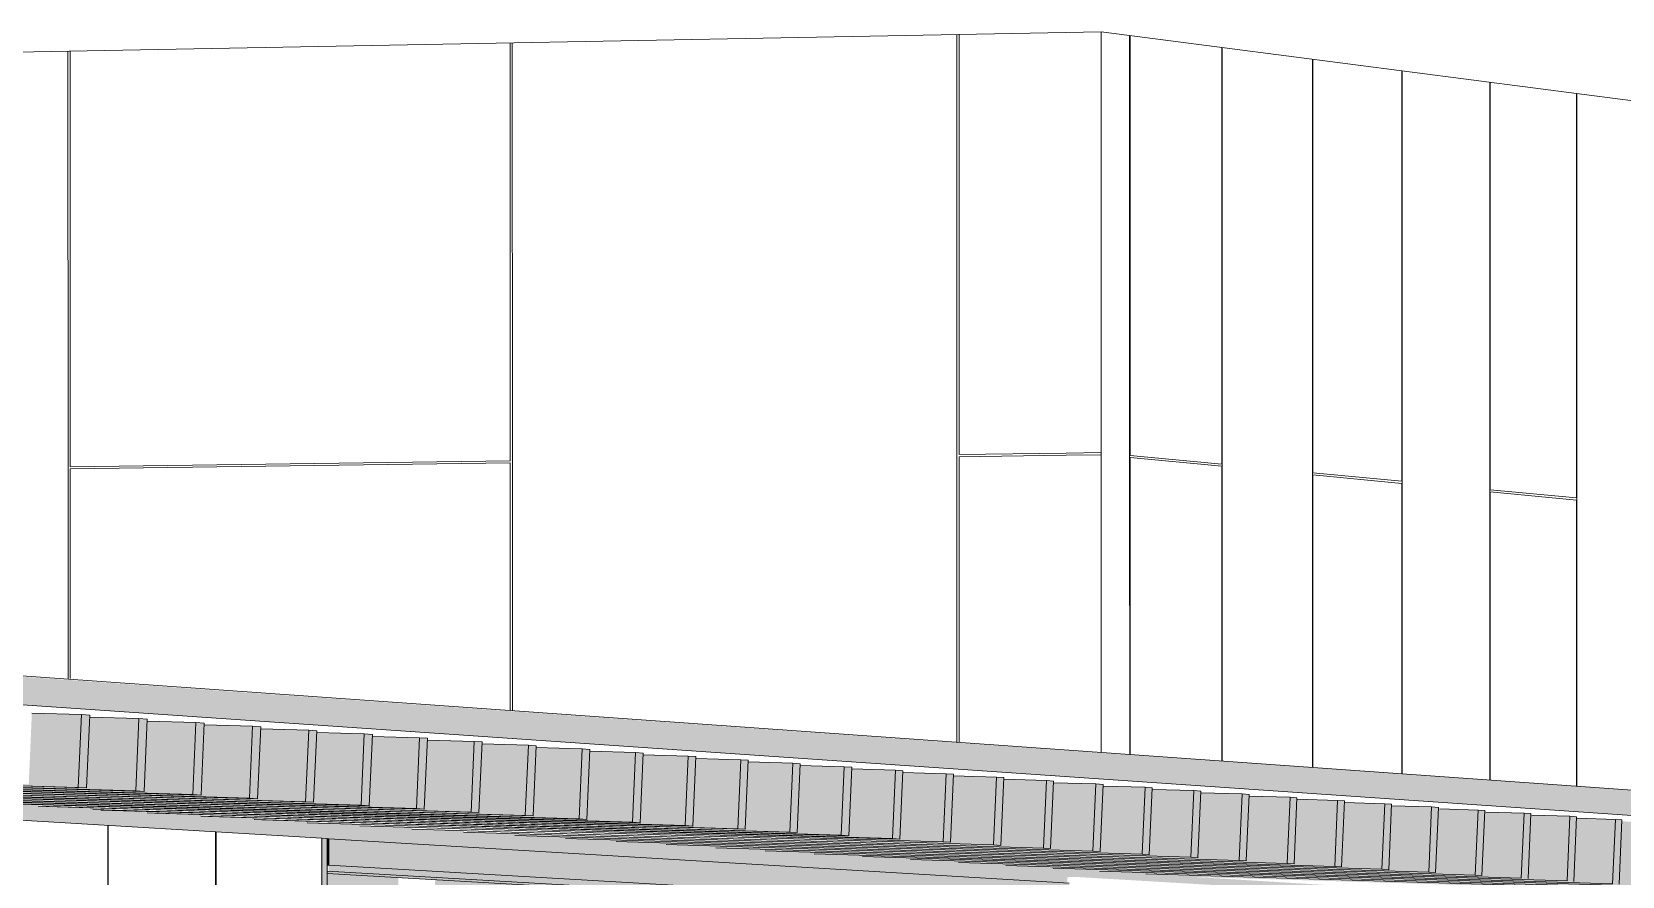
# Model space of a CAD drawing. Header units: inches. Extents: x 31155.6 to 31160.43, y 58.98 to 66.18.
# Drawn here: x 31156.64376 to 31156.68557, y 59.18621 to 59.20842 of the extents above; entities that cross this region are included whole.
import ezdxf

# ---------------------------------------------------------------- set-up
doc = ezdxf.new("R2010")
doc.units = ezdxf.units.IN
doc.header["$MEASUREMENT"] = 0
for name, color, linetype, lineweight in [('A-CLNG', 13, 'Continuous', 13), ('A-GLAZ-CWMG', 51, 'Continuous', 9), ('A-ROOF', 132, 'Continuous', 13), ('A-WALL-PATT', 111, 'Continuous', 13), ('L-SITE-WALL', 31, 'Continuous', 13), ('S-BEAM', 12, 'Continuous', 9)]:
    doc.layers.add(name, color=color, linetype=linetype, lineweight=lineweight)

# ---------------------------------------------------------------- blocks, each defined once
blk = doc.blocks.new('FP_2-Looking North East')
at = {"layer": 'A-WALL-PATT', "lineweight": 9}
for p, q in [((31156.642867, 59.175851), (31156.642865, 59.187717)), ((31156.642883, 59.163735), (31156.64288, 59.187716)), ((31156.645753, 59.163758), (31156.64575, 59.187543)), ((31156.645767, 59.175775), (31156.645765, 59.187542)), ((31156.64859, 59.175701), (31156.648588, 59.187373)), ((31156.648606, 59.163782), (31156.648603, 59.187372)), ((31156.642867, 59.175851), (31156.6402, 59.175921)), ((31156.642867, 59.175788), (31156.6402, 59.175858)), ((31156.64287, 59.151618), (31156.642867, 59.175788)), ((31156.64859, 59.175701), (31156.645767, 59.175775)), ((31156.645769, 59.151742), (31156.645767, 59.175713)), ((31156.64859, 59.175639), (31156.645767, 59.175713)), ((31156.648592, 59.151863), (31156.64859, 59.175639)), ((31156.651383, 59.163805), (31156.648606, 59.163782)), ((31156.645753, 59.163758), (31156.642883, 59.163735)), ((31156.642883, 59.163672), (31156.645753, 59.163696)), ((31156.642885, 59.151556), (31156.642883, 59.163672)), ((31156.645755, 59.151679), (31156.645753, 59.163696)), ((31156.648606, 59.16372), (31156.651383, 59.163743)), ((31156.648607, 59.151802), (31156.648606, 59.16372)), ((31156.645769, 59.151742), (31156.648592, 59.151863)), ((31156.640203, 59.151504), (31156.64287, 59.151618))]:
    blk.add_line(p, q, dxfattribs=at)
blk = doc.blocks.new('FP_17-Looking North East')
at = {"layer": 'A-WALL-PATT', "lineweight": 9}
for p, q in [((31156.672621, 59.197219), (31156.67262, 59.208319)), ((31156.672634, 59.197275), (31156.672633, 59.208317)), ((31156.675042, 59.197045), (31156.675041, 59.208004)), ((31156.675054, 59.196987), (31156.675053, 59.208003)), ((31156.677426, 59.196761), (31156.677425, 59.207695)), ((31156.677438, 59.196817), (31156.677437, 59.207693)), ((31156.679775, 59.196594), (31156.679774, 59.20739)), ((31156.679787, 59.196536), (31156.679786, 59.207388)), ((31156.682089, 59.196317), (31156.682088, 59.207089)), ((31156.682101, 59.196371), (31156.6821, 59.207088)), ((31156.684369, 59.196155), (31156.684368, 59.206793)), ((31156.684381, 59.196098), (31156.68438, 59.206792)), ((31156.686617, 59.195885), (31156.686615, 59.206501)), ((31156.686628, 59.195939), (31156.686627, 59.2065)), ((31156.688831, 59.195729), (31156.68883, 59.206214)), ((31156.688843, 59.195673), (31156.688842, 59.206212)), ((31156.691015, 59.195466), (31156.691013, 59.20593)), ((31156.691026, 59.19552), (31156.691024, 59.205929)), ((31156.693167, 59.195315), (31156.693165, 59.205651)), ((31156.693178, 59.19526), (31156.693176, 59.20565)), ((31156.695288, 59.195059), (31156.695287, 59.205375)), ((31156.695299, 59.195112), (31156.695298, 59.205374)), ((31156.69738, 59.194913), (31156.697379, 59.205104)), ((31156.697391, 59.194859), (31156.69739, 59.205102)), ((31156.699443, 59.194663), (31156.699442, 59.204836)), ((31156.699454, 59.194715), (31156.699452, 59.204835)), ((31156.672634, 59.197275), (31156.675042, 59.197045)), ((31156.672622, 59.189413), (31156.672621, 59.197219)), ((31156.672634, 59.197218), (31156.675042, 59.196988)), ((31156.672635, 59.189412), (31156.672634, 59.197218)), ((31156.675043, 59.189241), (31156.675042, 59.196988)), ((31156.675055, 59.18924), (31156.675054, 59.196987)), ((31156.677427, 59.189072), (31156.677426, 59.196761)), ((31156.677438, 59.196817), (31156.679775, 59.196594)), ((31156.679775, 59.196537), (31156.677438, 59.19676)), ((31156.677439, 59.189071), (31156.677438, 59.19676)), ((31156.679776, 59.188905), (31156.679775, 59.196537)), ((31156.679788, 59.188905), (31156.679787, 59.196536)), ((31156.68209, 59.188741), (31156.682089, 59.196317)), ((31156.682101, 59.196371), (31156.684369, 59.196155)), ((31156.682101, 59.196316), (31156.684369, 59.1961)), ((31156.682102, 59.18874), (31156.682101, 59.196316)), ((31156.68437, 59.188579), (31156.684369, 59.1961)), ((31156.684382, 59.188578), (31156.684381, 59.196098)), ((31156.686618, 59.18842), (31156.686617, 59.195885)), ((31156.686628, 59.195939), (31156.688831, 59.195729)), ((31156.688831, 59.195674), (31156.686628, 59.195884)), ((31156.686629, 59.188419), (31156.686628, 59.195884)), ((31156.688832, 59.188263), (31156.688831, 59.195674)), ((31156.688844, 59.188262), (31156.688843, 59.195673)), ((31156.691016, 59.188108), (31156.691015, 59.195466)), ((31156.691026, 59.19552), (31156.693167, 59.195315)), ((31156.691026, 59.195465), (31156.693167, 59.195261)), ((31156.691027, 59.188107), (31156.691026, 59.195465)), ((31156.693168, 59.187955), (31156.693167, 59.195261)), ((31156.693179, 59.187954), (31156.693178, 59.19526)), ((31156.695289, 59.187804), (31156.695288, 59.195059)), ((31156.695299, 59.195112), (31156.69738, 59.194913)), ((31156.69738, 59.19486), (31156.695299, 59.195058)), ((31156.6953, 59.187804), (31156.695299, 59.195058)), ((31156.697381, 59.187656), (31156.69738, 59.19486)), ((31156.697392, 59.187655), (31156.697391, 59.194859)), ((31156.699444, 59.18751), (31156.699443, 59.194663)), ((31156.699454, 59.194715), (31156.699893, 59.194673)), ((31156.699454, 59.194662), (31156.699893, 59.19462)), ((31156.699455, 59.187509), (31156.699454, 59.194662))]:
    blk.add_line(p, q, dxfattribs=at)
blk = doc.blocks.new('FP_18-Looking North East')
at = {"layer": 'A-WALL-PATT', "lineweight": 9}
for p, q in [((31156.670954, 59.197335), (31156.671874, 59.197348)), ((31156.670954, 59.197277), (31156.671874, 59.19729))]:
    blk.add_line(p, q, dxfattribs=at)
blk = doc.blocks.new('FP_19-Looking North East')
at = {"layer": 'A-WALL-PATT', "lineweight": 9}
for p, q in [((31156.65633, 59.197134), (31156.656329, 59.208125)), ((31156.65639, 59.197078), (31156.656389, 59.208127)), ((31156.668075, 59.197238), (31156.668073, 59.208345)), ((31156.668136, 59.197296), (31156.668135, 59.208346)), ((31156.644708, 59.196918), (31156.644706, 59.207908)), ((31156.644768, 59.196976), (31156.644766, 59.207909)), ((31156.668076, 59.189738), (31156.668075, 59.197238)), ((31156.668136, 59.197296), (31156.670954, 59.197335)), ((31156.668136, 59.197239), (31156.670954, 59.197277)), ((31156.668137, 59.189733), (31156.668136, 59.197239)), ((31156.644708, 59.191407), (31156.644708, 59.196918)), ((31156.644768, 59.196976), (31156.65633, 59.197134)), ((31156.65633, 59.197077), (31156.644768, 59.196919)), ((31156.644768, 59.191403), (31156.644768, 59.196919)), ((31156.656331, 59.190577), (31156.65633, 59.197077)), ((31156.656391, 59.190573), (31156.65639, 59.197078))]:
    blk.add_line(p, q, dxfattribs=at)

msp = doc.modelspace()

# ---------------------------------------------------------------- hatches: boundary and pattern name
at = {"layer": 'A-CLNG'}
h = msp.add_hatch(color=256, dxfattribs=at)
h.paths.add_polyline_path([(31156.698906, 59.184522), (31156.698906, 59.184685), (31156.698731, 59.184691), (31156.698731, 59.184718), (31156.696813, 59.184808), (31156.674259, 59.18619), (31156.674259, 59.186222), (31156.673096, 59.186269), (31156.673096, 59.186295), (31156.671805, 59.18634), (31156.671805, 59.186372), (31156.670503, 59.18642), (31156.670503, 59.18645), (31156.669366, 59.186489), (31156.669366, 59.186523), (31156.66812, 59.186566), (31156.66812, 59.186599), (31156.666863, 59.186643), (31156.666863, 59.186677), (31156.665597, 59.18672), (31156.665597, 59.186754), (31156.664322, 59.186798), (31156.664322, 59.186833), (31156.663036, 59.186877), (31156.663036, 59.186912), (31156.66174, 59.186956), (31156.66174, 59.186991), (31156.660434, 59.187036), (31156.660434, 59.187072), (31156.659118, 59.187117), (31156.659118, 59.187153), (31156.657791, 59.187198), (31156.657791, 59.187234), (31156.656454, 59.187282), (31156.656454, 59.187316), (31156.655106, 59.187368), (31156.655106, 59.187399), (31156.653747, 59.187454), (31156.653747, 59.187483), (31156.652377, 59.18754), (31156.652377, 59.187567), (31156.650996, 59.187628), (31156.650996, 59.187652), (31156.649604, 59.187716), (31156.649604, 59.187738), (31156.648201, 59.187805), (31156.648201, 59.187824), (31156.646644, 59.187894), (31156.646644, 59.187915), (31156.645359, 59.187985), (31156.645359, 59.187999), (31156.643921, 59.188063), (31156.643921, 59.188087), (31156.64247, 59.188154), (31156.64247, 59.188176), (31156.641008, 59.188247), (31156.641008, 59.188266), (31156.639533, 59.18834), (31156.639533, 59.188357), (31156.638046, 59.188408), (31156.638041, 59.188448), (31156.636547, 59.188499), (31156.636547, 59.18854), (31156.635035, 59.188592), (31156.635035, 59.188633), (31156.63351, 59.188685), (31156.63351, 59.188727), (31156.631972, 59.18878), (31156.631972, 59.188822), (31156.63042, 59.188875), (31156.63042, 59.188917), (31156.628856, 59.18897), (31156.628856, 59.189013), (31156.627278, 59.189067), (31156.627278, 59.189111), (31156.625686, 59.189165), (31156.625686, 59.189208), (31156.62418, 59.18926), (31156.62418, 59.189304), (31156.622464, 59.189362), (31156.622464, 59.189407), (31156.620731, 59.189468), (31156.620731, 59.18951), (31156.619178, 59.189563), (31156.619178, 59.189609), (31156.617514, 59.189665), (31156.617514, 59.189711), (31156.615836, 59.189768), (31156.615836, 59.189814), (31156.614143, 59.189872), (31156.614143, 59.189918), (31156.612435, 59.189976), (31156.612435, 59.190023), (31156.610711, 59.190082), (31156.610711, 59.19013), (31156.608972, 59.190188), (31156.608972, 59.190237), (31156.607217, 59.190298), (31156.607217, 59.190345), (31156.605445, 59.19041), (31156.605445, 59.190453), (31156.603658, 59.190524), (31156.603658, 59.190563), (31156.601768, 59.190638), (31156.601768, 59.190677), (31156.600033, 59.190753), (31156.600033, 59.190787), (31156.598195, 59.190869), (31156.598195, 59.1909), (31156.59634, 59.190962), (31156.59634, 59.191014), (31156.594323, 59.191088), (31156.594323, 59.191133), (31156.592576, 59.191208), (31156.592576, 59.191245), (31156.590668, 59.191329), (31156.590668, 59.191363), (31156.588741, 59.19143), (31156.588741, 59.191481), (31156.586796, 59.191554), (31156.586796, 59.191601), (31156.584832, 59.19168), (31156.584832, 59.191722), (31156.582849, 59.191806), (31156.582849, 59.191844), (31156.580847, 59.191916), (31156.580847, 59.191967), (31156.578825, 59.192045), (31156.578825, 59.192092), (31156.576784, 59.192175), (31156.576784, 59.192217), (31156.574722, 59.192307), (31156.574722, 59.192344), (31156.572639, 59.192414), (31156.572639, 59.192472), (31156.570536, 59.192542), (31156.570536, 59.192602), (31156.568411, 59.192672), (31156.568411, 59.192733), (31156.566266, 59.192804), (31156.566266, 59.192865), (31156.564098, 59.192937), (31156.564098, 59.192998), (31156.561908, 59.193071), (31156.561908, 59.193133), (31156.559696, 59.193206), (31156.559696, 59.193269), (31156.557461, 59.193343), (31156.557461, 59.193407), (31156.555203, 59.193481), (31156.555203, 59.193546), (31156.552922, 59.193621), (31156.552922, 59.193686), (31156.550616, 59.193762), (31156.550616, 59.193828), (31156.548287, 59.193905), (31156.548287, 59.193972), (31156.545933, 59.194049), (31156.545933, 59.194117), (31156.543553, 59.194195), (31156.543553, 59.194263), (31156.541149, 59.194346), (31156.541149, 59.194411), (31156.538718, 59.1945), (31156.538718, 59.194561), (31156.536261, 59.194655), (31156.536261, 59.194712), (31156.533778, 59.194812), (31156.533778, 59.194865), (31156.531267, 59.194948), (31156.531267, 59.19502), (31156.528729, 59.195108), (31156.528729, 59.195176), (31156.526163, 59.195271), (31156.526163, 59.195334), (31156.523569, 59.195435), (31156.523569, 59.195494), (31156.520945, 59.19558), (31156.520945, 59.195656), (31156.518324, 59.195741), (31156.518324, 59.195818), (31156.515609, 59.195906), (31156.515609, 59.195984), (31156.512896, 59.196073), (31156.512896, 59.196152), (31156.510173, 59.19624), (31156.510173, 59.19632), (31156.507376, 59.196411), (31156.507376, 59.196492), (31156.504568, 59.196583), (31156.504545, 59.196665), (31156.501727, 59.196757), (31156.501727, 59.19684), (31156.498854, 59.196933), (31156.498854, 59.197017), (31156.495946, 59.197111), (31156.495946, 59.197196), (31156.493005, 59.197291), (31156.493005, 59.197377), (31156.490028, 59.197473), (31156.490028, 59.197561), (31156.487015, 59.197658), (31156.487015, 59.197747), (31156.483967, 59.197844), (31156.483967, 59.197934), (31156.480881, 59.198033), (31156.480881, 59.198125), (31156.477758, 59.198225), (31156.477758, 59.198317), (31156.474597, 59.198418), (31156.474597, 59.198512), (31156.471396, 59.198614), (31156.471396, 59.198709), (31156.468156, 59.198813), (31156.468156, 59.198909), (31156.464876, 59.199014), (31156.464876, 59.199112), (31156.461554, 59.199217), (31156.461554, 59.199316), (31156.458191, 59.199423), (31156.458191, 59.199524), (31156.454749, 59.199634), (31156.454749, 59.199735), (31156.451334, 59.199843), (31156.451334, 59.199947), (31156.447839, 59.200062), (31156.447839, 59.200162), (31156.4443, 59.200274), (31156.4443, 59.200381), (31156.440713, 59.200494), (31156.440713, 59.200602), (31156.43708, 59.200716), (31156.43708, 59.200826), (31156.433399, 59.200942), (31156.433399, 59.201053), (31156.429669, 59.201178), (31156.429669, 59.201283), (31156.425889, 59.201401), (31156.425889, 59.201517), (31156.422057, 59.201636), (31156.422057, 59.201753), (31156.418174, 59.201874), (31156.418151, 59.201993), (31156.414238, 59.202115), (31156.414238, 59.202236), (31156.410247, 59.202359), (31156.410247, 59.202482), (31156.406201, 59.202607), (31156.406201, 59.202732), (31156.405801, 59.202742), (31156.405817, 59.202315), (31156.418151, 59.201586), (31156.418174, 59.201214), (31156.418354, 59.20121), (31156.482751, 59.197339), (31156.482773, 59.197577), (31156.483967, 59.19757), (31156.487974, 59.197327), (31156.487974, 59.197029), (31156.550797, 59.193252), (31156.550797, 59.193463), (31156.551692, 59.193459), (31156.57757, 59.191888), (31156.57757, 59.191642), (31156.63752, 59.188038), (31156.63752, 59.188208), (31156.63809, 59.188214), (31156.6402, 59.188086), (31156.6402, 59.187877), (31156.67098, 59.186024), (31156.67098, 59.18618), (31156.671261, 59.186183), (31156.679597, 59.185694), (31156.679597, 59.185677), (31156.688118, 59.185177), (31156.688118, 59.184795), (31156.691396, 59.184618), (31156.691396, 59.184978), (31156.698731, 59.184532)], flags=0)
h.paths.add_polyline_path([(31156.418229, 59.200843), (31156.418229, 59.201162), (31156.418151, 59.201166), (31156.418174, 59.200846)], flags=0)
at = {"layer": 'A-GLAZ-CWMG'}
for points in [[(31156.651363, 59.151922), (31156.651525, 59.151929), (31156.651521, 59.187194), (31156.651358, 59.187197), (31156.651362, 59.152613)], [(31156.651566, 59.186497), (31156.651566, 59.187191), (31156.65155, 59.187176), (31156.65155, 59.186512)], [(31156.671031, 59.185367), (31156.671031, 59.186021), (31156.651566, 59.187191), (31156.651566, 59.186497), (31156.667715, 59.185559)], [(31156.670524, 59.185195), (31156.670524, 59.185394), (31156.651552, 59.186512), (31156.651568, 59.186284), (31156.667717, 59.185356)], [(31156.670595, 59.185181), (31156.670595, 59.185239), (31156.651523, 59.186337), (31156.651536, 59.186276), (31156.667717, 59.185346)]]:
    msp.add_hatch(color=256, dxfattribs=at).paths.add_polyline_path(points, flags=0)
at = {"layer": 'A-ROOF'}
msp.add_hatch(color=256, dxfattribs=at).paths.add_polyline_path([(31156.700173, 59.186814), (31156.700173, 59.187451), (31156.605497, 59.194138), (31156.605326, 59.193926), (31156.605062, 59.193742), (31156.604843, 59.193652), (31156.604559, 59.193612), (31156.600481, 59.193868), (31156.596563, 59.193976), (31156.596564, 59.193939), (31156.597305, 59.193913), (31156.59856, 59.193867), (31156.59856, 59.193802), (31156.599249, 59.193778), (31156.600537, 59.19373), (31156.600537, 59.193666), (31156.601178, 59.193643), (31156.602493, 59.193595), (31156.602493, 59.193532), (31156.700173, 59.186814)], flags=0)
at = {"layer": 'S-BEAM'}
h = msp.add_hatch(color=256, dxfattribs=at)
h.paths.add_polyline_path([(31156.695115, 59.182426), (31156.695115, 59.184195), (31156.69466, 59.184222), (31156.694661, 59.18245), (31156.695115, 59.182426)], flags=0)
h.paths.add_polyline_path([(31156.668498, 59.183834), (31156.668498, 59.185297), (31156.663131, 59.185605), (31156.663135, 59.184118), (31156.668498, 59.183834)], flags=0)
h.paths.add_polyline_path([(31156.658932, 59.184341), (31156.658932, 59.185846), (31156.654358, 59.186109), (31156.654362, 59.184582), (31156.654534, 59.184573)], flags=0)
h.paths.add_polyline_path([(31156.65339, 59.184634), (31156.65339, 59.186164), (31156.651535, 59.186267), (31156.651539, 59.184732)], flags=0)
h.paths.add_polyline_path([(31156.482026, 59.193702), (31156.481995, 59.196005), (31156.445136, 59.198121), (31156.44514, 59.195654), (31156.482026, 59.193702)], flags=0)
h.paths.add_polyline_path([(31156.443453, 59.195744), (31156.443453, 59.198218), (31156.418162, 59.19967), (31156.418163, 59.197082), (31156.441648, 59.195839)], flags=0)
for points in [[(31156.644974, 59.188542), (31156.645058, 59.190456), (31156.643757, 59.190493), (31156.643675, 59.188624), (31156.627278, 59.189111), (31156.627278, 59.189067), (31156.643759, 59.188578)], [(31156.646488, 59.188447), (31156.646572, 59.190352), (31156.645282, 59.19039), (31156.6452, 59.188528), (31156.628856, 59.189013), (31156.628856, 59.18897), (31156.645658, 59.188471)], [(31156.647989, 59.188352), (31156.648072, 59.19025), (31156.646794, 59.190287), (31156.646713, 59.188433), (31156.63042, 59.188917), (31156.63042, 59.188875), (31156.646796, 59.188388)], [(31156.649477, 59.188259), (31156.64956, 59.190148), (31156.648292, 59.190185), (31156.648212, 59.188339), (31156.631972, 59.18882), (31156.631972, 59.18878), (31156.648295, 59.188294)], [(31156.645195, 59.188528), (31156.645279, 59.190441), (31156.645058, 59.190456), (31156.644974, 59.188542)], [(31156.646707, 59.188433), (31156.64679, 59.190337), (31156.646572, 59.190352), (31156.646488, 59.188447)], [(31156.648206, 59.188339), (31156.648289, 59.190235), (31156.648072, 59.19025), (31156.647989, 59.188352)], [(31156.649692, 59.188245), (31156.649775, 59.190133), (31156.64956, 59.190148), (31156.649477, 59.188259)], [(31156.650953, 59.188166), (31156.651035, 59.190047), (31156.649778, 59.190084), (31156.649698, 59.188245), (31156.63351, 59.188722), (31156.63351, 59.188685), (31156.650056, 59.188193)], [(31156.652415, 59.188074), (31156.652497, 59.189947), (31156.651251, 59.189983), (31156.651171, 59.188153), (31156.635035, 59.188633), (31156.635035, 59.188592), (31156.651253, 59.188109)], [(31156.653866, 59.187983), (31156.653947, 59.189848), (31156.652712, 59.189884), (31156.652632, 59.188061), (31156.636547, 59.18854), (31156.636547, 59.188499), (31156.652714, 59.188017)], [(31156.655304, 59.187893), (31156.655385, 59.18975), (31156.65416, 59.189786), (31156.65408, 59.18797), (31156.638046, 59.188435), (31156.638046, 59.188408), (31156.654453, 59.187918)], [(31156.651166, 59.188153), (31156.651248, 59.190033), (31156.651035, 59.190047), (31156.650953, 59.188166)], [(31156.652626, 59.188061), (31156.652709, 59.189933), (31156.652497, 59.189947), (31156.652415, 59.188074)], [(31156.654075, 59.18797), (31156.654157, 59.189834), (31156.653947, 59.189848), (31156.653866, 59.187983)], [(31156.655511, 59.187879), (31156.655593, 59.189736), (31156.655385, 59.18975), (31156.655304, 59.187893)], [(31156.656729, 59.187803), (31156.656811, 59.189653), (31156.655596, 59.189688), (31156.655516, 59.18788), (31156.639533, 59.18834), (31156.639533, 59.188317), (31156.655598, 59.187837)], [(31156.658143, 59.187714), (31156.658224, 59.189556), (31156.65702, 59.189591), (31156.65694, 59.18779), (31156.641008, 59.188247), (31156.641008, 59.188226), (31156.657022, 59.187748)], [(31156.659545, 59.187626), (31156.659626, 59.18946), (31156.658431, 59.189495), (31156.658353, 59.187701), (31156.64247, 59.188154), (31156.64247, 59.188137), (31156.658851, 59.187647)], [(31156.660936, 59.187539), (31156.661016, 59.189365), (31156.659832, 59.1894), (31156.659753, 59.187613), (31156.643921, 59.188063), (31156.643921, 59.188048), (31156.659834, 59.187572)], [(31156.662315, 59.187452), (31156.662395, 59.189271), (31156.66122, 59.189305), (31156.661142, 59.187526), (31156.645359, 59.187971), (31156.645359, 59.18796), (31156.661222, 59.187485)], [(31156.656935, 59.18779), (31156.657016, 59.189639), (31156.656811, 59.189653), (31156.656729, 59.187803)], [(31156.658347, 59.187701), (31156.658428, 59.189542), (31156.658224, 59.189556), (31156.658143, 59.187714)], [(31156.659748, 59.187613), (31156.659828, 59.189446), (31156.659626, 59.18946), (31156.659545, 59.187626)], [(31156.661136, 59.187526), (31156.661217, 59.189351), (31156.661016, 59.189365), (31156.660936, 59.187539)], [(31156.663682, 59.187366), (31156.663762, 59.189177), (31156.662597, 59.189211), (31156.662519, 59.18744), (31156.646786, 59.187881), (31156.646786, 59.187872), (31156.663248, 59.187379)], [(31156.665038, 59.187281), (31156.665118, 59.189085), (31156.663962, 59.189118), (31156.663885, 59.187354), (31156.648201, 59.187805), (31156.648201, 59.187786), (31156.663964, 59.187313)], [(31156.666384, 59.187196), (31156.666463, 59.188993), (31156.665317, 59.189026), (31156.665239, 59.187269), (31156.649604, 59.187716), (31156.649604, 59.1877), (31156.665319, 59.187228)], [(31156.667718, 59.187112), (31156.667797, 59.188902), (31156.66666, 59.188935), (31156.666583, 59.187184), (31156.650996, 59.187628), (31156.650996, 59.187614), (31156.667646, 59.187115)], [(31156.662514, 59.187439), (31156.662594, 59.189257), (31156.662395, 59.189271), (31156.662315, 59.187452)], [(31156.66388, 59.187354), (31156.663959, 59.189164), (31156.663762, 59.189177), (31156.663682, 59.187366)], [(31156.665234, 59.187268), (31156.665314, 59.189071), (31156.665118, 59.189085), (31156.665038, 59.187281)], [(31156.666578, 59.187184), (31156.666657, 59.18898), (31156.666463, 59.188993), (31156.666384, 59.187196)], [(31156.66791, 59.1871), (31156.667989, 59.188888), (31156.667797, 59.188902), (31156.667718, 59.187112)], [(31156.669041, 59.187029), (31156.66912, 59.188811), (31156.667992, 59.188844), (31156.667915, 59.1871), (31156.652377, 59.18754), (31156.652377, 59.18753), (31156.667994, 59.187061)], [(31156.670354, 59.186947), (31156.670432, 59.188722), (31156.669314, 59.188754), (31156.669237, 59.187017), (31156.653747, 59.187454), (31156.653747, 59.187446), (31156.669316, 59.186978)], [(31156.671656, 59.186865), (31156.671734, 59.188633), (31156.670625, 59.188665), (31156.670548, 59.186935), (31156.655106, 59.187368), (31156.655106, 59.187363), (31156.670627, 59.186896)], [(31156.672948, 59.186784), (31156.673025, 59.188544), (31156.671925, 59.188577), (31156.671849, 59.186853), (31156.656454, 59.187316), (31156.656454, 59.18728), (31156.672048, 59.186811)], [(31156.674229, 59.186703), (31156.674307, 59.188457), (31156.673215, 59.188489), (31156.673139, 59.186772), (31156.657791, 59.187234), (31156.65781, 59.187198), (31156.673275, 59.186732)], [(31156.669232, 59.187017), (31156.669311, 59.188798), (31156.66912, 59.188811), (31156.669041, 59.187029)], [(31156.670543, 59.186935), (31156.670622, 59.188709), (31156.670432, 59.188722), (31156.670354, 59.186947)], [(31156.671844, 59.186853), (31156.671922, 59.18862), (31156.671734, 59.188633), (31156.671656, 59.186865)], [(31156.673134, 59.186772), (31156.673212, 59.188532), (31156.673025, 59.188544), (31156.672948, 59.186784)], [(31156.674414, 59.186691), (31156.674492, 59.188444), (31156.674307, 59.188457), (31156.674229, 59.186703)], [(31156.6755, 59.186623), (31156.675577, 59.18837), (31156.674495, 59.188402), (31156.674419, 59.186692), (31156.659118, 59.187153), (31156.659118, 59.187117), (31156.67455, 59.186652)], [(31156.676761, 59.186544), (31156.676838, 59.188284), (31156.675764, 59.188315), (31156.675688, 59.186612), (31156.660434, 59.187072), (31156.660434, 59.187036), (31156.676445, 59.186554)], [(31156.678012, 59.186465), (31156.678089, 59.188198), (31156.677023, 59.188229), (31156.676948, 59.186533), (31156.66174, 59.186991), (31156.66174, 59.186956), (31156.677068, 59.186494)], [(31156.679254, 59.186387), (31156.67933, 59.188113), (31156.678273, 59.188144), (31156.678198, 59.186454), (31156.663036, 59.186912), (31156.663036, 59.186877), (31156.678313, 59.186416)], [(31156.680485, 59.18631), (31156.680561, 59.188029), (31156.679512, 59.18806), (31156.679438, 59.186376), (31156.664322, 59.186833), (31156.664322, 59.186798), (31156.679548, 59.186338)], [(31156.675684, 59.186612), (31156.675761, 59.188357), (31156.675577, 59.18837), (31156.6755, 59.186623)], [(31156.676943, 59.186533), (31156.67702, 59.188271), (31156.676838, 59.188284), (31156.676761, 59.186544)], [(31156.678193, 59.186454), (31156.67827, 59.188186), (31156.678089, 59.188198), (31156.678012, 59.186465)], [(31156.679433, 59.186376), (31156.679509, 59.188101), (31156.67933, 59.188113), (31156.679254, 59.186387)], [(31156.681707, 59.186233), (31156.681783, 59.187946), (31156.680742, 59.187976), (31156.680668, 59.186299), (31156.665597, 59.186754), (31156.665597, 59.18672), (31156.680847, 59.186259)], [(31156.682919, 59.186157), (31156.682995, 59.187863), (31156.681962, 59.187893), (31156.681888, 59.186222), (31156.666863, 59.186677), (31156.666863, 59.186643), (31156.681964, 59.186186)], [(31156.684123, 59.186081), (31156.684198, 59.187781), (31156.683173, 59.187811), (31156.683099, 59.186146), (31156.66812, 59.186599), (31156.66812, 59.186566), (31156.683175, 59.18611)], [(31156.685316, 59.186006), (31156.685392, 59.187699), (31156.684375, 59.187729), (31156.684301, 59.186071), (31156.669366, 59.186523), (31156.669366, 59.186489), (31156.685244, 59.186009)], [(31156.686501, 59.185932), (31156.686576, 59.187618), (31156.685567, 59.187648), (31156.685493, 59.185996), (31156.670603, 59.186447), (31156.670603, 59.186414), (31156.685569, 59.18596)], [(31156.680663, 59.186299), (31156.680739, 59.188017), (31156.680561, 59.188029), (31156.680485, 59.18631)], [(31156.681884, 59.186222), (31156.68196, 59.187934), (31156.681783, 59.187946), (31156.681707, 59.186233)], [(31156.683095, 59.186146), (31156.68317, 59.187851), (31156.682995, 59.187863), (31156.682919, 59.186157)], [(31156.684296, 59.18607), (31156.684372, 59.187769), (31156.684198, 59.187781), (31156.684123, 59.186081)], [(31156.685489, 59.185995), (31156.685564, 59.187687), (31156.685392, 59.187699), (31156.685316, 59.186006)], [(31156.687677, 59.185858), (31156.687751, 59.187538), (31156.68675, 59.187567), (31156.686677, 59.185921), (31156.671831, 59.186371), (31156.671831, 59.186338), (31156.686752, 59.185886)], [(31156.688843, 59.185785), (31156.688918, 59.187458), (31156.687924, 59.187487), (31156.687851, 59.185847), (31156.673049, 59.186269), (31156.673049, 59.186264), (31156.687926, 59.185812)], [(31156.690001, 59.185712), (31156.690075, 59.187379), (31156.689088, 59.187382), (31156.689016, 59.185774), (31156.674259, 59.186222), (31156.674259, 59.18619), (31156.689645, 59.185723)]]:
    msp.add_hatch(color=256, dxfattribs=at).paths.add_polyline_path(points, flags=0)

# ---------------------------------------------------------------- linework, layer by layer
at = {"layer": 'A-CLNG'}
msp.add_line((31156.651556, 59.186969), (31156.651522, 59.186971), dxfattribs=at)
at = {"layer": 'A-GLAZ-CWMG'}
for p, q in [((31156.65138, 59.187202), (31156.651521, 59.187194)), ((31156.651521, 59.187194), (31156.651525, 59.151929)), ((31156.651566, 59.187191), (31156.651521, 59.187191)), ((31156.65155, 59.187176), (31156.65155, 59.186512)), ((31156.651566, 59.186497), (31156.651566, 59.187191)), ((31156.671031, 59.186021), (31156.651566, 59.187191)), ((31156.65155, 59.186512), (31156.651534, 59.186512)), ((31156.651534, 59.186512), (31156.651534, 59.186497)), ((31156.651534, 59.186497), (31156.651566, 59.186497)), ((31156.651566, 59.186495), (31156.651534, 59.186497)), ((31156.671031, 59.185367), (31156.651566, 59.186497)), ((31156.670595, 59.185239), (31156.651523, 59.186337)), ((31156.670595, 59.185181), (31156.651523, 59.186276))]:
    msp.add_line(p, q, dxfattribs=at)
at = {"layer": 'A-ROOF'}
for p, q in [((31156.605514, 59.194167), (31156.700173, 59.187451)), ((31156.700173, 59.186814), (31156.602491, 59.193532))]:
    msp.add_line(p, q, dxfattribs=at)
at = {"layer": 'L-SITE-WALL'}
for p, q in [((31156.671873, 59.208416), (31156.586781, 59.206827)), ((31156.699892, 59.204778), (31156.671873, 59.208416)), ((31156.671873, 59.208416), (31156.671875, 59.189466)), ((31156.65138, 59.187205), (31156.640199, 59.187877)), ((31156.651384, 59.151921), (31156.65138, 59.187205))]:
    msp.add_line(p, q, dxfattribs=at)
at = {"layer": 'S-BEAM'}
for p, q in [((31156.643757, 59.190493), (31156.645058, 59.190456)), ((31156.645058, 59.190456), (31156.644974, 59.188542)), ((31156.645279, 59.190441), (31156.645058, 59.190456)), ((31156.645195, 59.188528), (31156.645279, 59.190441)), ((31156.645282, 59.19039), (31156.646572, 59.190352)), ((31156.646572, 59.190352), (31156.646488, 59.188447)), ((31156.64679, 59.190337), (31156.646572, 59.190352)), ((31156.646707, 59.188433), (31156.64679, 59.190337)), ((31156.646794, 59.190287), (31156.648072, 59.19025)), ((31156.648072, 59.19025), (31156.647989, 59.188352)), ((31156.648289, 59.190235), (31156.648072, 59.19025)), ((31156.648206, 59.188339), (31156.648289, 59.190235)), ((31156.648292, 59.190185), (31156.64956, 59.190148)), ((31156.64956, 59.190148), (31156.649477, 59.188259)), ((31156.649775, 59.190133), (31156.64956, 59.190148)), ((31156.649692, 59.188245), (31156.649775, 59.190133)), ((31156.649778, 59.190084), (31156.651035, 59.190047)), ((31156.651035, 59.190047), (31156.650953, 59.188166)), ((31156.651248, 59.190033), (31156.651035, 59.190047)), ((31156.651166, 59.188153), (31156.651248, 59.190033)), ((31156.651251, 59.189983), (31156.652497, 59.189947)), ((31156.652497, 59.189947), (31156.652415, 59.188074)), ((31156.652709, 59.189933), (31156.652497, 59.189947)), ((31156.652626, 59.188061), (31156.652709, 59.189933)), ((31156.652712, 59.189884), (31156.653947, 59.189848)), ((31156.653947, 59.189848), (31156.653866, 59.187983)), ((31156.654157, 59.189834), (31156.653947, 59.189848)), ((31156.654075, 59.18797), (31156.654157, 59.189834)), ((31156.65416, 59.189786), (31156.655385, 59.18975)), ((31156.655385, 59.18975), (31156.655304, 59.187893)), ((31156.655593, 59.189736), (31156.655385, 59.18975)), ((31156.655511, 59.187879), (31156.655593, 59.189736)), ((31156.655596, 59.189688), (31156.656811, 59.189653)), ((31156.656811, 59.189653), (31156.656729, 59.187803)), ((31156.657016, 59.189639), (31156.656811, 59.189653)), ((31156.656935, 59.18779), (31156.657016, 59.189639)), ((31156.65702, 59.189591), (31156.658224, 59.189556)), ((31156.658224, 59.189556), (31156.658143, 59.187714)), ((31156.658428, 59.189542), (31156.658224, 59.189556)), ((31156.658347, 59.187701), (31156.658428, 59.189542)), ((31156.658431, 59.189495), (31156.659626, 59.18946)), ((31156.659626, 59.18946), (31156.659545, 59.187626)), ((31156.659828, 59.189446), (31156.659626, 59.18946)), ((31156.659748, 59.187613), (31156.659828, 59.189446)), ((31156.659832, 59.1894), (31156.661016, 59.189365)), ((31156.661016, 59.189365), (31156.660936, 59.187539)), ((31156.661217, 59.189351), (31156.661016, 59.189365)), ((31156.661136, 59.187526), (31156.661217, 59.189351)), ((31156.66122, 59.189305), (31156.662395, 59.189271)), ((31156.644974, 59.188542), (31156.627278, 59.189067)), ((31156.645195, 59.188528), (31156.627507, 59.189053)), ((31156.646488, 59.188447), (31156.628856, 59.18897)), ((31156.646707, 59.188433), (31156.629084, 59.188957)), ((31156.647989, 59.188352), (31156.63042, 59.188875)), ((31156.662395, 59.189271), (31156.662315, 59.187452)), ((31156.662594, 59.189257), (31156.662395, 59.189271)), ((31156.662514, 59.187439), (31156.662594, 59.189257)), ((31156.662597, 59.189211), (31156.663762, 59.189177)), ((31156.663762, 59.189177), (31156.663682, 59.187366)), ((31156.663959, 59.189164), (31156.663762, 59.189177)), ((31156.66388, 59.187354), (31156.663959, 59.189164)), ((31156.663962, 59.189118), (31156.665118, 59.189085)), ((31156.665118, 59.189085), (31156.665038, 59.187281)), ((31156.665314, 59.189071), (31156.665118, 59.189085)), ((31156.665234, 59.187268), (31156.665314, 59.189071)), ((31156.665317, 59.189026), (31156.666463, 59.188993)), ((31156.666463, 59.188993), (31156.666384, 59.187196)), ((31156.666657, 59.18898), (31156.666463, 59.188993)), ((31156.666578, 59.187184), (31156.666657, 59.18898)), ((31156.66666, 59.188935), (31156.667797, 59.188902)), ((31156.667797, 59.188902), (31156.667718, 59.187112)), ((31156.667989, 59.188888), (31156.667797, 59.188902)), ((31156.66791, 59.1871), (31156.667989, 59.188888)), ((31156.648206, 59.188339), (31156.630646, 59.188861)), ((31156.649477, 59.188259), (31156.631972, 59.18878)), ((31156.649692, 59.188245), (31156.632196, 59.188766)), ((31156.650953, 59.188166), (31156.63351, 59.188685)), ((31156.651166, 59.188153), (31156.633732, 59.188672)), ((31156.652415, 59.188074), (31156.635035, 59.188592)), ((31156.652626, 59.188061), (31156.635255, 59.188579)), ((31156.653866, 59.187983), (31156.636547, 59.188499)), ((31156.654075, 59.18797), (31156.636765, 59.188486)), ((31156.644974, 59.188542), (31156.645195, 59.188528)), ((31156.667992, 59.188844), (31156.66912, 59.188811)), ((31156.66912, 59.188811), (31156.669041, 59.187029)), ((31156.669311, 59.188798), (31156.66912, 59.188811)), ((31156.669232, 59.187017), (31156.669311, 59.188798)), ((31156.669314, 59.188754), (31156.670432, 59.188722)), ((31156.670432, 59.188722), (31156.670354, 59.186947)), ((31156.670622, 59.188709), (31156.670432, 59.188722)), ((31156.670543, 59.186935), (31156.670622, 59.188709)), ((31156.670625, 59.188665), (31156.671734, 59.188633)), ((31156.671734, 59.188633), (31156.671656, 59.186865)), ((31156.671922, 59.18862), (31156.671734, 59.188633)), ((31156.671844, 59.186853), (31156.671922, 59.18862)), ((31156.671925, 59.188577), (31156.673025, 59.188544)), ((31156.673025, 59.188544), (31156.672948, 59.186784)), ((31156.673212, 59.188532), (31156.673025, 59.188544)), ((31156.673134, 59.186772), (31156.673212, 59.188532)), ((31156.673215, 59.188489), (31156.674307, 59.188457)), ((31156.674307, 59.188457), (31156.674229, 59.186703)), ((31156.674492, 59.188444), (31156.674307, 59.188457)), ((31156.655304, 59.187893), (31156.638046, 59.188408)), ((31156.655511, 59.187879), (31156.638263, 59.188394)), ((31156.656729, 59.187803), (31156.639533, 59.188317)), ((31156.656935, 59.18779), (31156.639748, 59.188303)), ((31156.658143, 59.187714), (31156.641008, 59.188226)), ((31156.658347, 59.187701), (31156.641221, 59.188213)), ((31156.659545, 59.187626), (31156.64247, 59.188137)), ((31156.659748, 59.187613), (31156.642682, 59.188124)), ((31156.660936, 59.187539), (31156.643921, 59.188048)), ((31156.646488, 59.188447), (31156.646707, 59.188433)), ((31156.647989, 59.188352), (31156.648206, 59.188339)), ((31156.649477, 59.188259), (31156.649692, 59.188245)), ((31156.650953, 59.188166), (31156.651166, 59.188153)), ((31156.652415, 59.188074), (31156.652626, 59.188061)), ((31156.674414, 59.186691), (31156.674492, 59.188444)), ((31156.674495, 59.188402), (31156.675577, 59.18837)), ((31156.675577, 59.18837), (31156.6755, 59.186623)), ((31156.675761, 59.188357), (31156.675577, 59.18837)), ((31156.675684, 59.186612), (31156.675761, 59.188357)), ((31156.675764, 59.188315), (31156.676838, 59.188284)), ((31156.676838, 59.188284), (31156.676761, 59.186544)), ((31156.67702, 59.188271), (31156.676838, 59.188284)), ((31156.676943, 59.186533), (31156.67702, 59.188271)), ((31156.677023, 59.188229), (31156.678089, 59.188198)), ((31156.678089, 59.188198), (31156.678012, 59.186465)), ((31156.67827, 59.188186), (31156.678089, 59.188198)), ((31156.678193, 59.186454), (31156.67827, 59.188186)), ((31156.678273, 59.188144), (31156.67933, 59.188113)), ((31156.67933, 59.188113), (31156.679254, 59.186387)), ((31156.679509, 59.188101), (31156.67933, 59.188113)), ((31156.679433, 59.186376), (31156.679509, 59.188101)), ((31156.679512, 59.18806), (31156.680561, 59.188029)), ((31156.661136, 59.187526), (31156.64413, 59.188035)), ((31156.662315, 59.187452), (31156.645359, 59.18796)), ((31156.662514, 59.187439), (31156.645567, 59.187947)), ((31156.663682, 59.187366), (31156.646786, 59.187872)), ((31156.66388, 59.187354), (31156.646992, 59.18786)), ((31156.665038, 59.187281), (31156.648201, 59.187786)), ((31156.665234, 59.187268), (31156.648405, 59.187773)), ((31156.666384, 59.187196), (31156.649604, 59.1877)), ((31156.666578, 59.187184), (31156.649807, 59.187687)), ((31156.653866, 59.187983), (31156.654075, 59.18797)), ((31156.655304, 59.187893), (31156.655511, 59.187879)), ((31156.656729, 59.187803), (31156.656935, 59.18779)), ((31156.658143, 59.187714), (31156.658347, 59.187701)), ((31156.659545, 59.187626), (31156.659748, 59.187613)), ((31156.680561, 59.188029), (31156.680485, 59.18631)), ((31156.680739, 59.188017), (31156.680561, 59.188029)), ((31156.680663, 59.186299), (31156.680739, 59.188017)), ((31156.680773, 59.187975), (31156.681783, 59.187946)), ((31156.681783, 59.187946), (31156.681707, 59.186233)), ((31156.68196, 59.187934), (31156.681783, 59.187946)), ((31156.681884, 59.186222), (31156.68196, 59.187934)), ((31156.681988, 59.187893), (31156.682995, 59.187863)), ((31156.682995, 59.187863), (31156.682919, 59.186157)), ((31156.68317, 59.187851), (31156.682995, 59.187863)), ((31156.683095, 59.186146), (31156.68317, 59.187851)), ((31156.683194, 59.18781), (31156.684198, 59.187781)), ((31156.684198, 59.187781), (31156.684123, 59.186081)), ((31156.684372, 59.187769), (31156.684198, 59.187781)), ((31156.684296, 59.18607), (31156.684372, 59.187769)), ((31156.684391, 59.187729), (31156.685392, 59.187699)), ((31156.685392, 59.187699), (31156.685316, 59.186006)), ((31156.685564, 59.187687), (31156.685392, 59.187699)), ((31156.685489, 59.185995), (31156.685564, 59.187687)), ((31156.667718, 59.187112), (31156.650996, 59.187614)), ((31156.669041, 59.187029), (31156.652377, 59.18753)), ((31156.670354, 59.186947), (31156.653747, 59.187446)), ((31156.671656, 59.186865), (31156.655106, 59.187363)), ((31156.672948, 59.186784), (31156.656454, 59.18728)), ((31156.660936, 59.187539), (31156.661136, 59.187526)), ((31156.662315, 59.187452), (31156.662514, 59.187439)), ((31156.663682, 59.187366), (31156.66388, 59.187354)), ((31156.665038, 59.187281), (31156.665234, 59.187268)), ((31156.674229, 59.186703), (31156.657791, 59.187198)), ((31156.6755, 59.186623), (31156.659118, 59.187117)), ((31156.676761, 59.186544), (31156.660434, 59.187036)), ((31156.678012, 59.186465), (31156.66174, 59.186956)), ((31156.679254, 59.186387), (31156.663036, 59.186877)), ((31156.680485, 59.18631), (31156.664322, 59.186798)), ((31156.666384, 59.187196), (31156.666578, 59.187184)), ((31156.667718, 59.187112), (31156.66791, 59.1871)), ((31156.669041, 59.187029), (31156.669232, 59.187017)), ((31156.670354, 59.186947), (31156.670543, 59.186935)), ((31156.671656, 59.186865), (31156.671844, 59.186853)), ((31156.672948, 59.186784), (31156.673134, 59.186772)), ((31156.681707, 59.186233), (31156.665597, 59.18672)), ((31156.682919, 59.186157), (31156.666863, 59.186643)), ((31156.684123, 59.186081), (31156.66812, 59.186566)), ((31156.685316, 59.186006), (31156.669366, 59.186489)), ((31156.686501, 59.185932), (31156.670603, 59.186414)), ((31156.674229, 59.186703), (31156.674414, 59.186691)), ((31156.6755, 59.186623), (31156.675684, 59.186612)), ((31156.676761, 59.186544), (31156.676943, 59.186533)), ((31156.678012, 59.186465), (31156.678193, 59.186454)), ((31156.679254, 59.186387), (31156.679433, 59.186376)), ((31156.687677, 59.185858), (31156.671831, 59.186338)), ((31156.688843, 59.185785), (31156.673049, 59.186264)), ((31156.676484, 59.186268), (31156.676469, 59.186269)), ((31156.680485, 59.18631), (31156.680663, 59.186299)), ((31156.681707, 59.186233), (31156.681884, 59.186222))]:
    msp.add_line(p, q, dxfattribs=at)

# ---------------------------------------------------------------- block references
at = {"layer": 'L-SITE-WALL', "lineweight": 9}
for name in ['FP_19-Looking North East', 'FP_17-Looking North East', 'FP_18-Looking North East', 'FP_2-Looking North East']:
    msp.add_blockref(name, (0, 0), dxfattribs=at)

doc.saveas('drawing.dxf')
